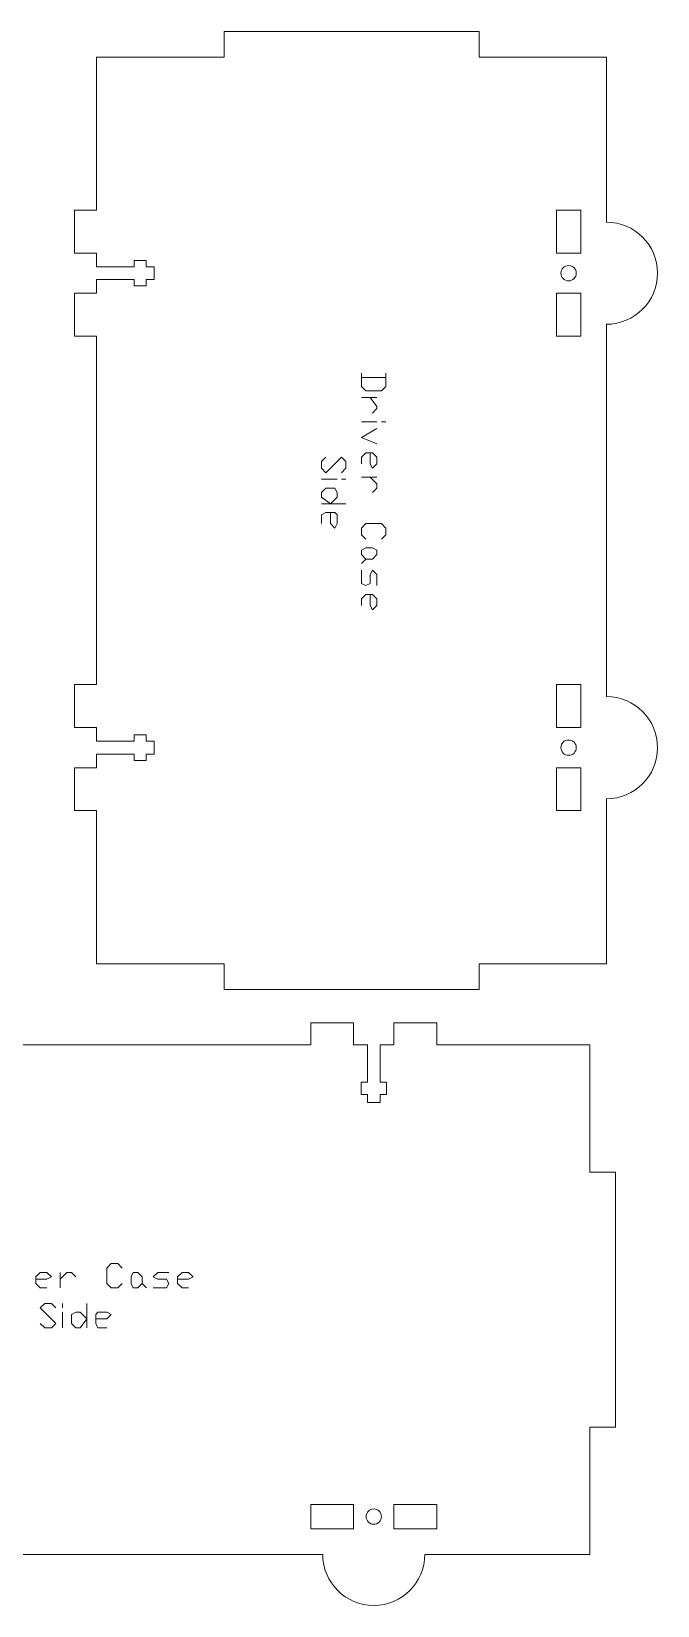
# Model space of a CAD drawing. Header units: inches. Extents: x 0.4 to 31.7, y 0.3 to 15.7.
# Drawn here: x 25.62 to 31.75, y 0.27 to 15.68 of the extents above; entities that cross this region are included whole.
import ezdxf

# ---------------------------------------------------------------- set-up
doc = ezdxf.new("R2010")
doc.units = ezdxf.units.IN
doc.header["$MEASUREMENT"] = 0
doc.layers.add('CUT_SHEET_1', color=179, linetype='CONTINUOUS', true_color=0x131326)

msp = doc.modelspace()

# ---------------------------------------------------------------- linework, layer by layer
at = {"layer": 'CUT_SHEET_1', "color": 3, "lineweight": 0, "true_color": 0x00ff00}
for p, q in [((30.003, 15.675), (27.508, 15.675)), ((27.508, 15.675), (27.508, 15.425)), ((30.003, 15.425), (30.003, 15.675)), ((27.508, 15.425), (26.26, 15.425)), ((26.26, 15.425), (26.26, 13.926)), ((31.25, 15.425), (30.003, 15.425)), ((31.25, 13.809), (31.25, 15.425)), ((26.26, 13.926), (26.045, 13.926)), ((26.045, 13.926), (26.045, 13.506)), ((26.045, 13.506), (26.26, 13.506)), ((26.26, 13.506), (26.26, 13.372)), ((26.628, 13.372), (26.628, 13.434)), ((26.628, 13.434), (26.746, 13.434)), ((26.746, 13.434), (26.746, 13.372)), ((26.26, 13.372), (26.628, 13.372)), ((26.746, 13.372), (26.825, 13.372)), ((26.825, 13.372), (26.825, 13.246)), ((26.26, 13.112), (26.045, 13.112)), ((26.045, 13.112), (26.045, 12.692)), ((26.628, 13.246), (26.26, 13.246)), ((26.26, 13.246), (26.26, 13.112)), ((26.628, 13.184), (26.628, 13.246)), ((26.746, 13.184), (26.628, 13.184)), ((26.825, 13.246), (26.746, 13.246)), ((26.746, 13.246), (26.746, 13.184)), ((31.25, 9.164), (31.25, 12.809)), ((26.045, 12.692), (26.26, 12.692)), ((26.26, 12.692), (26.26, 9.281)), ((26.26, 9.281), (26.045, 9.281)), ((26.045, 9.281), (26.045, 8.861)), ((26.045, 8.861), (26.26, 8.861)), ((26.26, 8.861), (26.26, 8.727)), ((26.628, 8.727), (26.628, 8.789)), ((26.628, 8.789), (26.746, 8.789)), ((26.746, 8.789), (26.746, 8.727)), ((26.26, 8.727), (26.628, 8.727)), ((26.746, 8.727), (26.825, 8.727)), ((26.825, 8.727), (26.825, 8.601)), ((26.628, 8.601), (26.26, 8.601)), ((26.26, 8.601), (26.26, 8.467)), ((26.628, 8.539), (26.628, 8.601)), ((26.746, 8.539), (26.628, 8.539)), ((26.825, 8.601), (26.746, 8.601)), ((26.746, 8.601), (26.746, 8.539)), ((26.26, 8.467), (26.045, 8.467)), ((26.045, 8.467), (26.045, 8.048)), ((26.045, 8.048), (26.26, 8.048)), ((26.26, 8.048), (26.26, 6.548)), ((31.25, 6.548), (31.25, 8.164)), ((26.26, 6.548), (27.508, 6.548)), ((27.508, 6.548), (27.508, 6.298)), ((30.003, 6.298), (30.003, 6.548)), ((30.003, 6.548), (31.25, 6.548)), ((27.508, 6.298), (30.003, 6.298)), ((28.776, 5.971), (28.356, 5.971)), ((28.356, 5.971), (28.356, 5.756)), ((28.776, 5.756), (28.776, 5.971)), ((29.589, 5.971), (29.169, 5.971)), ((29.169, 5.971), (29.169, 5.756)), ((29.589, 5.756), (29.589, 5.971)), ((28.356, 5.756), (24.944, 5.756)), ((28.91, 5.756), (28.776, 5.756)), ((28.91, 5.388), (28.91, 5.756)), ((29.169, 5.756), (29.036, 5.756)), ((29.036, 5.756), (29.036, 5.388)), ((31.089, 5.756), (29.589, 5.756)), ((31.089, 4.508), (31.089, 5.756)), ((28.848, 5.27), (28.848, 5.388)), ((28.848, 5.388), (28.91, 5.388)), ((28.91, 5.27), (28.848, 5.27)), ((28.91, 5.191), (28.91, 5.27)), ((29.036, 5.388), (29.098, 5.388)), ((29.098, 5.27), (29.036, 5.27)), ((29.036, 5.27), (29.036, 5.191)), ((29.098, 5.388), (29.098, 5.27)), ((29.036, 5.191), (28.91, 5.191)), ((31.339, 4.508), (31.089, 4.508)), ((31.339, 2.013), (31.339, 4.508)), ((31.089, 0.766), (31.089, 2.013)), ((31.089, 2.013), (31.339, 2.013)), ((24.828, 0.766), (28.473, 0.766)), ((29.472, 0.766), (31.089, 0.766))]:
    msp.add_line(p, q, dxfattribs=at)
at = {"layer": 'CUT_SHEET_1', "color": 1, "lineweight": 0, "true_color": 0xff0000}
for p, q in [((30.76, 13.506), (30.76, 13.926)), ((30.76, 13.926), (30.999, 13.926)), ((30.999, 13.926), (30.999, 13.506)), ((30.999, 13.506), (30.76, 13.506)), ((30.76, 12.692), (30.76, 13.112)), ((30.76, 13.112), (30.999, 13.112)), ((30.999, 13.112), (30.999, 12.692)), ((30.999, 12.692), (30.76, 12.692)), ((30.76, 8.861), (30.76, 9.281)), ((30.76, 9.281), (30.999, 9.281)), ((30.999, 9.281), (30.999, 8.861)), ((30.999, 8.861), (30.76, 8.861)), ((30.76, 8.048), (30.76, 8.467)), ((30.76, 8.467), (30.999, 8.467)), ((30.999, 8.467), (30.999, 8.048)), ((30.999, 8.048), (30.76, 8.048)), ((28.356, 1.016), (28.356, 1.256)), ((28.356, 1.256), (28.776, 1.256)), ((28.776, 1.256), (28.776, 1.016)), ((29.169, 1.016), (29.169, 1.256)), ((29.169, 1.256), (29.589, 1.256)), ((29.589, 1.256), (29.589, 1.016)), ((28.776, 1.016), (28.356, 1.016)), ((29.589, 1.016), (29.169, 1.016))]:
    msp.add_line(p, q, dxfattribs=at)
at = {"layer": 'CUT_SHEET_1', "color": 7, "lineweight": 15, "true_color": 0xffffff}
for p, q in [((28.852, 12.33), (28.852, 12.2)), ((29.09, 12.2), (29.09, 12.33)), ((29.09, 12.287), (28.852, 12.287)), ((28.852, 12.2), (28.895, 12.157)), ((29.047, 12.157), (29.09, 12.2)), ((28.852, 12.092), (29.003, 12.092)), ((28.895, 12.157), (29.047, 12.157)), ((28.938, 12.092), (29.003, 12.005)), ((29.003, 11.984), (28.96, 11.94)), ((29.003, 12.005), (29.003, 11.984)), ((28.852, 11.854), (29.003, 11.854)), ((29.003, 11.789), (28.852, 11.702)), ((29.047, 11.854), (29.09, 11.854)), ((28.852, 11.702), (29.003, 11.637)), ((28.505, 11.507), (28.462, 11.464)), ((28.462, 11.464), (28.462, 11.399)), ((28.505, 11.356), (28.657, 11.507)), ((28.657, 11.507), (28.7, 11.464)), ((28.7, 11.464), (28.7, 11.399)), ((28.895, 11.551), (28.852, 11.507)), ((28.852, 11.507), (28.852, 11.442)), ((28.96, 11.551), (28.895, 11.551)), ((28.938, 11.551), (28.938, 11.442)), ((28.938, 11.442), (28.96, 11.399)), ((29.003, 11.507), (28.96, 11.551)), ((28.96, 11.399), (29.003, 11.442)), ((29.003, 11.442), (29.003, 11.507)), ((28.462, 11.399), (28.505, 11.356)), ((28.462, 11.291), (28.613, 11.291)), ((28.7, 11.399), (28.657, 11.356)), ((28.657, 11.291), (28.7, 11.291)), ((28.852, 11.312), (29.003, 11.312)), ((28.938, 11.312), (29.003, 11.247)), ((28.462, 11.161), (28.505, 11.204)), ((28.462, 11.117), (28.462, 11.161)), ((28.548, 11.052), (28.462, 11.117)), ((28.505, 11.204), (28.592, 11.204)), ((28.613, 11.117), (28.548, 11.052)), ((28.592, 11.204), (28.613, 11.161)), ((28.613, 11.161), (28.613, 11.117)), ((29.003, 11.204), (28.96, 11.161)), ((29.003, 11.247), (29.003, 11.204)), ((28.7, 11.052), (28.462, 11.052)), ((28.505, 10.966), (28.462, 10.944)), ((28.462, 10.944), (28.462, 10.857)), ((28.592, 10.966), (28.505, 10.966)), ((28.548, 10.966), (28.548, 10.857)), ((28.613, 10.944), (28.592, 10.966)), ((28.613, 10.857), (28.613, 10.944)), ((28.548, 10.857), (28.592, 10.814)), ((28.592, 10.814), (28.613, 10.857)), ((28.852, 10.814), (28.895, 10.857)), ((28.852, 10.749), (28.852, 10.814)), ((28.895, 10.857), (29.047, 10.857)), ((29.047, 10.857), (29.09, 10.814)), ((29.09, 10.814), (29.09, 10.749)), ((28.895, 10.706), (28.852, 10.749)), ((29.09, 10.749), (29.047, 10.706)), ((28.852, 10.597), (28.895, 10.619)), ((28.852, 10.554), (28.852, 10.597)), ((28.895, 10.511), (28.852, 10.554)), ((28.895, 10.511), (28.852, 10.467)), ((28.895, 10.619), (28.96, 10.619)), ((28.96, 10.511), (28.895, 10.511)), ((28.96, 10.619), (29.003, 10.597)), ((29.003, 10.554), (28.96, 10.511)), ((29.003, 10.597), (29.003, 10.554)), ((28.852, 10.402), (28.852, 10.272)), ((28.938, 10.359), (28.96, 10.402)), ((28.938, 10.272), (28.938, 10.359)), ((28.96, 10.402), (29.003, 10.359)), ((29.003, 10.359), (29.003, 10.251)), ((28.852, 10.272), (28.895, 10.251)), ((28.895, 10.251), (28.938, 10.272)), ((28.895, 10.164), (28.852, 10.121)), ((28.852, 10.121), (28.852, 10.056)), ((28.96, 10.164), (28.895, 10.164)), ((28.938, 10.164), (28.938, 10.056)), ((28.938, 10.056), (28.96, 10.012)), ((29.003, 10.121), (28.96, 10.164)), ((28.96, 10.012), (29.003, 10.056)), ((29.003, 10.056), (29.003, 10.121)), ((26.359, 3.57), (26.403, 3.613)), ((26.359, 3.418), (26.359, 3.57)), ((26.403, 3.613), (26.468, 3.613)), ((26.468, 3.613), (26.511, 3.57)), ((25.709, 3.527), (25.666, 3.483)), ((25.666, 3.483), (25.666, 3.418)), ((25.666, 3.462), (25.774, 3.462)), ((25.666, 3.418), (25.709, 3.375)), ((25.774, 3.527), (25.709, 3.527)), ((25.818, 3.483), (25.774, 3.527)), ((25.774, 3.462), (25.818, 3.483)), ((25.904, 3.462), (25.969, 3.527)), ((25.904, 3.375), (25.904, 3.527)), ((25.969, 3.527), (26.013, 3.527)), ((26.013, 3.527), (26.056, 3.483)), ((26.403, 3.375), (26.359, 3.418)), ((26.511, 3.418), (26.468, 3.375)), ((26.598, 3.483), (26.619, 3.527)), ((26.598, 3.418), (26.598, 3.483)), ((26.619, 3.375), (26.598, 3.418)), ((26.619, 3.527), (26.663, 3.527)), ((26.663, 3.527), (26.706, 3.483)), ((26.706, 3.418), (26.663, 3.375)), ((26.706, 3.483), (26.706, 3.418)), ((26.706, 3.418), (26.749, 3.375)), ((26.814, 3.483), (26.858, 3.527)), ((26.858, 3.462), (26.814, 3.483)), ((26.858, 3.527), (26.966, 3.527)), ((26.944, 3.462), (26.858, 3.462)), ((26.966, 3.418), (26.944, 3.462)), ((26.944, 3.375), (26.966, 3.418)), ((27.096, 3.527), (27.053, 3.483)), ((27.053, 3.483), (27.053, 3.418)), ((27.053, 3.462), (27.161, 3.462)), ((27.053, 3.418), (27.096, 3.375)), ((27.161, 3.527), (27.096, 3.527)), ((27.204, 3.483), (27.161, 3.527)), ((27.161, 3.462), (27.204, 3.483)), ((25.709, 3.375), (25.774, 3.375)), ((26.468, 3.375), (26.403, 3.375)), ((26.663, 3.375), (26.619, 3.375)), ((26.814, 3.375), (26.944, 3.375)), ((27.096, 3.375), (27.161, 3.375)), ((25.709, 3.18), (25.753, 3.223)), ((25.861, 3.028), (25.709, 3.18)), ((25.753, 3.223), (25.818, 3.223)), ((25.818, 3.223), (25.861, 3.18)), ((25.926, 3.18), (25.926, 3.223)), ((25.926, 2.985), (25.926, 3.137)), ((26.013, 3.115), (26.056, 3.137)), ((26.013, 3.028), (26.013, 3.115)), ((26.056, 3.137), (26.099, 3.137)), ((26.099, 3.137), (26.164, 3.072)), ((26.164, 3.223), (26.164, 2.985)), ((26.273, 3.137), (26.251, 3.115)), ((26.251, 3.115), (26.251, 3.028)), ((26.359, 3.137), (26.273, 3.137)), ((26.403, 3.115), (26.359, 3.137)), ((26.359, 3.072), (26.403, 3.115)), ((25.709, 3.028), (25.753, 2.985)), ((25.753, 2.985), (25.818, 2.985)), ((25.818, 2.985), (25.861, 3.028)), ((26.056, 2.985), (26.013, 3.028)), ((26.099, 2.985), (26.056, 2.985)), ((26.164, 3.072), (26.099, 2.985)), ((26.251, 3.072), (26.359, 3.072)), ((26.251, 3.028), (26.273, 2.985)), ((26.273, 2.985), (26.359, 2.985))]:
    msp.add_line(p, q, dxfattribs=at)
at = {"layer": 'CUT_SHEET_1', "color": 3, "lineweight": 0, "true_color": 0x00ff00}
for points in [[(31.75, 13.309), (31.75, 13.585), (31.526, 13.809), (31.25, 13.809)], [(31.25, 12.809), (31.526, 12.809), (31.75, 13.033), (31.75, 13.309)], [(31.75, 8.664), (31.75, 8.94), (31.526, 9.164), (31.25, 9.164)], [(31.25, 8.164), (31.526, 8.164), (31.75, 8.388), (31.75, 8.664)], [(28.473, 0.766), (28.473, 0.49), (28.697, 0.266), (28.973, 0.266)], [(28.973, 0.266), (29.249, 0.266), (29.472, 0.49), (29.472, 0.766)]]:
    msp.add_open_spline(points, degree=3, dxfattribs=at)
at = {"layer": 'CUT_SHEET_1', "color": 1, "lineweight": 0, "true_color": 0xff0000}
for points in [[(30.805, 13.309), (30.805, 13.351), (30.838, 13.384), (30.88, 13.384)], [(30.88, 13.234), (30.838, 13.234), (30.805, 13.268), (30.805, 13.309)], [(30.88, 13.384), (30.921, 13.384), (30.955, 13.351), (30.955, 13.309)], [(30.955, 13.309), (30.955, 13.268), (30.921, 13.234), (30.88, 13.234)], [(30.805, 8.664), (30.805, 8.706), (30.838, 8.739), (30.88, 8.739)], [(30.88, 8.589), (30.838, 8.589), (30.805, 8.623), (30.805, 8.664)], [(30.88, 8.739), (30.921, 8.739), (30.955, 8.706), (30.955, 8.664)], [(30.955, 8.664), (30.955, 8.623), (30.921, 8.589), (30.88, 8.589)], [(28.898, 1.136), (28.898, 1.178), (28.931, 1.211), (28.973, 1.211)], [(28.973, 1.061), (28.931, 1.061), (28.898, 1.095), (28.898, 1.136)], [(28.973, 1.211), (29.014, 1.211), (29.048, 1.178), (29.048, 1.136)], [(29.048, 1.136), (29.048, 1.095), (29.014, 1.061), (28.973, 1.061)]]:
    msp.add_open_spline(points, degree=3, dxfattribs=at)

doc.saveas('drawing.dxf')
